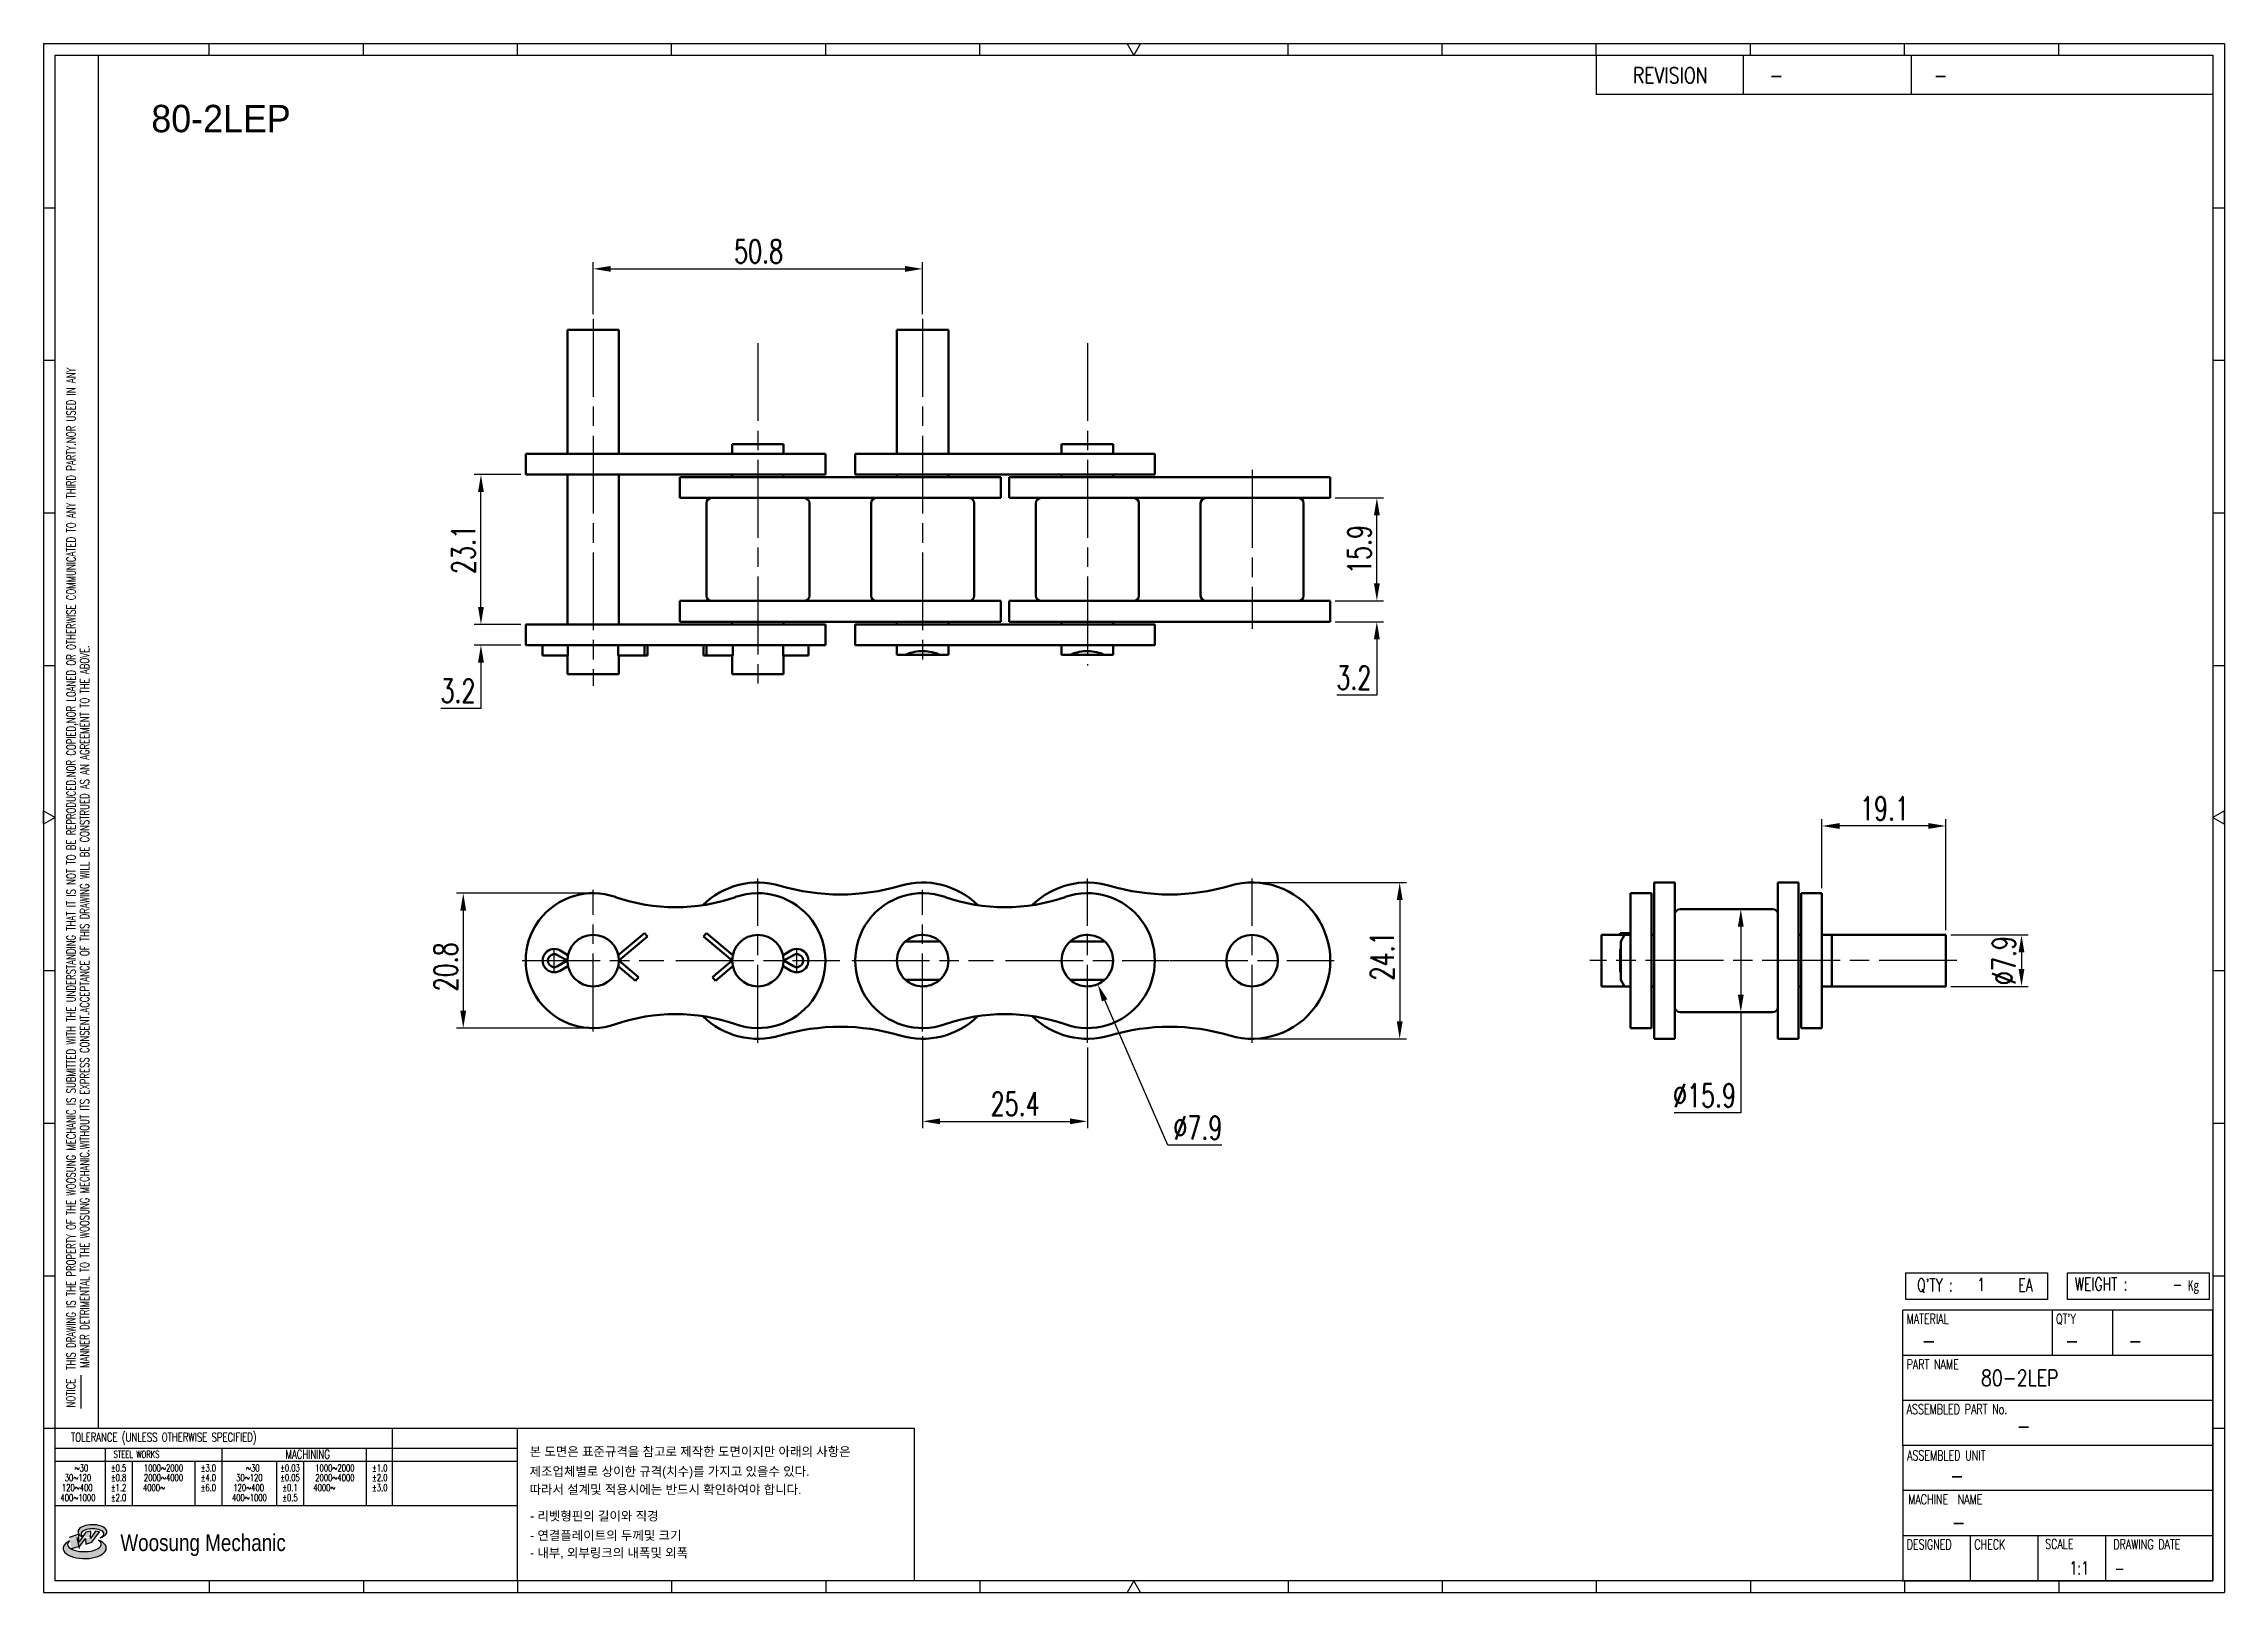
# Model space of a CAD drawing. Header units: millimetres. Extents: x 1209 to 1546, y 59 to 298.
import ezdxf
from ezdxf.enums import TextEntityAlignment as Align

# ---------------------------------------------------------------- set-up
doc = ezdxf.new("R2010")
doc.units = ezdxf.units.MM
doc.linetypes.add('AM_ISO08W050', pattern=[18, 12, -1.5, 3, -1.5])
doc.layers.get('Defpoints').update_dxf_attribs({"color": 80})
doc.layers.add('AM_0', color=7, linetype='Continuous', lineweight=50)
doc.layers.add('CL1', color=140, linetype='AM_ISO08W050', lineweight=25)
for name, color, linetype in [('S-DIM', 7, 'Continuous'), ('TITLE', 7, 'Continuous'), ('도면레이아웃', 7, 'Continuous')]:
    doc.layers.add(name, color=color, linetype=linetype)
doc.styles.add('HAN', font='ROMANS.shx', dxfattribs={"width": 0.7, "bigfont": 'whgtxt.shx'})
doc.styles.add('HKD_ST2', font='romans.shx', dxfattribs={"width": 0.7, "height": 4, "bigfont": '@extfont2.shx'})
doc.styles.add('HSG', font='SIMPLEX.shx', dxfattribs={"width": 0.7, "bigfont": 'HSG.shx'})
doc.styles.add('MtXpl_', font='Gulim.ttf')
doc.styles.add('SLDTEXTSTYLE4', font='arial.ttf', dxfattribs={"width": 0.8})
doc.dimstyles.new('AP1.5', dxfattribs={"dimscale": 1.5, "dimtxt": 2.4, "dimasz": 1.8, "dimexe": 0.7, "dimexo": 0.5, "dimgap": 0.6, "dimtad": 1, "dimtoh": 1, "dimdec": 1, "dimrnd": 0.01, "dimzin": 9, "dimdsep": 46, "dimtxsty": 'HSG', "dimcen": 0, "dimclrd": 251, "dimclre": 251, "dimclrt": 60, "dimazin": 2, "dimtp": 1, "dimtm": 1, "dimtfac": 0.5, "dimtdec": 1, "dimtofl": 0, "dimtmove": 0, "dimatfit": 3, "dimfxl": 0, "dimtvp": 1, "dimtolj": 2, "dimlwd": -1, "dimlwe": -1, "dimarcsym": 0})

# ---------------------------------------------------------------- blocks, each defined once
blk = doc.blocks.new('MAST')
at = {"layer": '도면레이아웃'}
h = blk.add_hatch(color=10, dxfattribs=at)
h.paths.add_polyline_path([(1.544, 35.177), (1.554, 34.966), (1.779, 35.034), (2.054, 35.422), (1.908, 35.446), (1.728, 35.167), (1.741, 35.439), (1.547, 35.405), (1.292, 35.041), (1.295, 35.33), (0.943, 35.208), (1.03, 34.8), (1.336, 34.885)])
edge = h.paths.add_edge_path()
edge.add_ellipse((1.795, 35.421), major_axis=(-0.53, 0), ratio=0.487785, start_angle=122.36065, end_angle=403.39574)
edge.add_line((1.411, 35.244), (1.419, 35.261))
edge.add_ellipse((1.798, 35.344), major_axis=(-0.423, 0), ratio=0.444396, start_angle=131.58977, end_angle=386.19408, ccw=False)
edge = h.paths.add_edge_path()
edge.add_ellipse((1.512, 34.815), major_axis=(-0.793, 0), ratio=0.480113, start_angle=314.67633, end_angle=590.85213)
edge.add_ellipse((1.501, 34.958), major_axis=(-0.62, 0), ratio=0.43311, start_angle=331.7024, end_angle=574.42495, ccw=False)
at = {"color": 140}
for p, q in [((0, 90.118), (80.15, 90.118)), ((0, 90.118), (0, 33.191)), ((80.15, 90.118), (80.15, 33.191)), ((57.068, 89.693), (57.068, 88.246)), ((62.47, 89.693), (62.47, 88.246)), ((68.635, 89.693), (68.635, 88.246)), ((79.725, 88.246), (57.068, 88.246)), ((68.449, 43.961), (68.449, 44.936)), ((68.449, 44.936), (73.654, 44.936)), ((73.654, 44.936), (73.654, 43.961)), ((74.39, 43.961), (74.39, 44.936)), ((74.39, 44.936), (79.595, 44.936)), ((79.595, 44.936), (79.595, 43.961)), ((68.336, 38.59), (68.336, 43.563)), ((79.725, 43.563), (68.336, 43.563)), ((73.654, 43.961), (68.449, 43.961)), ((73.827, 43.563), (73.827, 41.905)), ((79.595, 43.961), (74.39, 43.961)), ((76.037, 43.563), (76.037, 41.905)), ((79.725, 38.59), (79.725, 43.563)), ((79.725, 41.905), (68.336, 41.905)), ((79.725, 40.248), (68.336, 40.248)), ((68.336, 38.59), (68.336, 33.616)), ((79.725, 38.59), (68.336, 38.59)), ((79.725, 33.616), (79.725, 38.59)), ((79.725, 36.932), (68.336, 36.932)), ((79.725, 35.274), (68.336, 35.274)), ((70.822, 33.616), (70.822, 35.274)), ((73.309, 33.616), (73.309, 35.274)), ((75.796, 33.616), (75.796, 35.274)), ((0, 33.191), (80.15, 33.191)), ((68.336, 33.616), (79.725, 33.616))]:
    blk.add_line(p, q, dxfattribs=at)
for p, q in [((6.089, 89.693), (6.089, 90.118)), ((11.753, 89.693), (11.753, 90.118)), ((17.418, 89.693), (17.418, 90.118)), ((23.082, 89.693), (23.082, 90.118)), ((28.746, 89.693), (28.746, 90.118)), ((34.411, 89.693), (34.411, 90.118)), ((45.739, 89.693), (45.739, 90.118)), ((51.404, 89.693), (51.404, 90.118)), ((57.068, 89.693), (57.068, 90.118)), ((62.732, 89.693), (62.732, 90.118)), ((68.397, 89.693), (68.397, 90.118)), ((74.061, 89.693), (74.061, 90.118)), ((0, 84.085), (0.425, 84.085)), ((79.725, 84.085), (80.15, 84.085)), ((0, 78.478), (0.425, 78.478)), ((79.725, 78.478), (80.15, 78.478)), ((0, 72.87), (0.425, 72.87)), ((79.725, 72.87), (80.15, 72.87)), ((0, 67.262), (0.425, 67.262)), ((79.725, 67.262), (80.15, 67.262)), ((0, 56.047), (0.425, 56.047)), ((79.725, 56.047), (80.15, 56.047)), ((0, 50.439), (0.425, 50.439)), ((79.725, 50.439), (80.15, 50.439)), ((0, 44.832), (0.425, 44.832)), ((79.725, 44.832), (80.15, 44.832)), ((1.377, 39.947), (1.377, 41.174)), ((0, 39.224), (0.425, 39.224)), ((79.725, 39.224), (80.15, 39.224)), ((6.089, 33.616), (6.089, 33.191)), ((11.753, 33.616), (11.753, 33.191)), ((17.418, 33.616), (17.418, 33.191)), ((23.082, 33.616), (23.082, 33.191)), ((28.746, 33.616), (28.746, 33.191)), ((34.411, 33.616), (34.411, 33.191)), ((45.739, 33.616), (45.739, 33.191)), ((51.404, 33.616), (51.404, 33.191)), ((57.068, 33.616), (57.068, 33.191)), ((62.732, 33.616), (62.732, 33.191)), ((68.397, 33.616), (68.397, 33.191)), ((74.061, 33.616), (74.061, 33.191))]:
    blk.add_line(p, q)
at = {"color": 2}
for p, q in [((2.017, 39.224), (2.017, 89.693)), ((0.425, 39.224), (17.418, 39.224)), ((0.425, 38.487), (17.418, 38.487)), ((2.257, 38.487), (2.257, 36.382)), ((6.557, 38.5), (6.557, 36.382)), ((11.857, 38.487), (11.857, 36.382)), ((12.816, 39.224), (12.816, 36.382)), ((17.418, 33.616), (17.418, 39.224)), ((0.425, 38.012), (17.418, 38.012)), ((3.257, 38.012), (3.257, 36.382)), ((5.557, 38.012), (5.557, 36.382)), ((8.557, 38.012), (8.557, 36.382)), ((9.557, 38.026), (9.557, 36.382)), ((0.425, 36.382), (17.418, 36.382))]:
    blk.add_line(p, q, dxfattribs=at)
for points in [[(40.075, 89.693), (39.83, 90.118), (40.32, 90.118)], [(0.425, 61.679), (0, 61.433), (0, 61.924)], [(79.725, 61.679), (80.15, 61.433), (80.15, 61.924)], [(40.075, 33.616), (39.83, 33.191), (40.32, 33.191)]]:
    blk.add_lwpolyline(points, close=True)
at = {"color": 140}
blk.add_lwpolyline([(0.425, 89.693), (79.725, 89.693), (79.725, 33.616), (0.425, 33.616)], close=True, dxfattribs=at)
at = {"layer": '도면레이아웃'}
for p, q in [((1.295, 35.33), (0.943, 35.208)), ((1.547, 35.405), (1.292, 35.041)), ((1.292, 35.041), (1.295, 35.33)), ((1.741, 35.439), (1.547, 35.405)), ((1.908, 35.446), (1.728, 35.167)), ((1.728, 35.167), (1.741, 35.439)), ((1.779, 35.034), (2.054, 35.422)), ((2.054, 35.422), (1.908, 35.446)), ((1.03, 34.8), (1.336, 34.885)), ((1.224, 35.208), (1.311, 34.8)), ((1.224, 35.208), (1.224, 35.208)), ((1.336, 34.885), (1.544, 35.177)), ((1.419, 35.261), (1.411, 35.244)), ((1.544, 35.177), (1.554, 34.966)), ((1.554, 34.966), (1.779, 35.034))]:
    blk.add_line(p, q, dxfattribs=at)
for centre, major_axis, ratio, start_param, end_param in [((1.795, 35.421), (-0.53, 0), 0.487785, 2.135596, 7.040584), ((1.798, 35.344), (-0.423, 0), 0.444396, 2.296675, 6.740358), ((1.512, 34.815), (-0.793, 0), 0.480113, 5.492138, 10.312315), ((1.501, 34.958), (-0.62, 0), 0.43311, 5.789299, 10.025607)]:
    blk.add_ellipse(centre, major_axis=major_axis, ratio=ratio, start_param=start_param, end_param=end_param, dxfattribs=at)
for s, height, style, width, p in [('REVISION', 0.5806, 'HAN', 0.8, (58.415, 88.664)), ('-', 0.581, 'HAN', 0.8, (63.426, 88.664)), ('-', 0.581, 'HAN', 0.8, (69.468, 88.664)), ("Q'TY : ", 0.4746, 'HKD_ST2', 0.7, (68.857, 44.253)), ('1', 0.475, 'HKD_ST2', 0.7, (71.071, 44.275)), ('EA', 0.4746, 'HKD_ST2', 0.7, (72.578, 44.253)), ('WEIGHT : ', 0.4746, 'HKD_ST2', 0.7, (74.65, 44.286)), ('-', 0.581, 'HAN', 0.8, (69.029, 42.157)), ('-', 0.581, 'HAN', 0.8, (74.289, 42.157)), ('-', 0.581, 'HAN', 0.8, (76.623, 42.157)), ('-', 0.581, 'HAN', 0.8, (72.515, 39.013)), ('-', 0.581, 'HAN', 0.8, (70.067, 37.189)), ('-', 0.581, 'HAN', 0.8, (70.126, 35.48)), ('1:1', 0.4746, 'HKD_ST2', 0.7, (74.458, 33.848)), ('-', 0.475, 'HKD_ST2', 0.7, (76.112, 33.837))]:
    blk.add_text(s, height=height, dxfattribs=dict(style=style, width=width)).set_placement(p)
at = {"color": 6, "style": 'HKD_ST2', "width": 0.7}
for s, p in [(' THIS DRAWING IS THE PROPERTY OF THE WOOSUNG MECHANIC IS SUBMITTED WITH THE UNDERSTANDING THAT IT IS NOT TO BE REPRODUCED.NOR COPIED,NOR LOANED OR OTHERWISE COMMUNICATED TO ANY THIRD PARTY.NOR USED IN ANY', (1.173, 41.217)), ('MANNER DETRIMENTAL TO THE WOOSUNG MECHANIC.WITHOUT ITS EXPRESS CONSENT.ACCEPTANCE OF THIS DRAWING WILL BE CONSTRUED AS AN AGREEMENT TO THE ABOVE.', (1.672, 41.447))]:
    blk.add_text(s, height=0.326266, rotation=90, dxfattribs=at).set_placement(p)
at = {"style": 'HKD_ST2', "width": 0.7}
blk.add_text('-', height=0.475, dxfattribs=at).set_placement((78.613, 44.286), align=Align.RIGHT)
at = {"color": 254, "style": 'HKD_ST2', "width": 0.7}
for s, height, p in [('MATERIAL', 0.3651, (68.474, 43.425)), ("QT'Y", 0.3651, (73.965, 43.425)), ('PART NAME', 0.3651, (68.474, 41.756)), ('ASSEMBLED PART No.', 0.36511, (68.474, 40.109)), ('ASSEMBLED UNIT', 0.36511, (68.49, 38.408)), ('MACHINE  NAME', 0.36511, (68.532, 36.794)), ('DESIGNED', 0.3651, (68.474, 35.136)), ('CHECK', 0.3651, (70.961, 35.136)), ('SCALE', 0.3651, (73.566, 35.153)), ('DRAWING DATE', 0.36511, (76.071, 35.141))]:
    blk.add_text(s, height=height, dxfattribs=at).set_placement(p, align=Align.TOP_LEFT)
at = {"style": 'HKD_ST2', "width": 0.7}
blk.add_text('NOTICE', height=0.3263, rotation=90, dxfattribs=at).set_placement((1.163, 39.988))
blk.add_text('TOLERANCE (UNLESS OTHERWISE SPECIFIED)', height=0.32627, dxfattribs=at).set_placement((4.417, 38.896), align=Align.MIDDLE_CENTER)
at = {"color": 4, "style": 'HKD_ST2', "width": 0.7}
for s, height, p in [('%%12630', 0.261, (1.389, 37.762)), ('1000%%1262000', 0.26101, (4.407, 37.762)), ('%%12630', 0.261, (7.689, 37.762)), ('1000%%1262000', 0.26101, (10.707, 37.762)), ('120%%126400', 0.26101, (1.237, 37.045)), ('30%%126120', 0.261, (1.263, 37.411)), ('4000%%126', 0.261, (4.061, 37.045)), ('2000%%1264000', 0.26101, (4.407, 37.411)), ('120%%126400', 0.26101, (7.537, 37.045)), ('30%%126120', 0.261, (7.563, 37.411)), ('4000%%126', 0.261, (10.321, 37.045)), ('2000%%1264000', 0.26101, (10.707, 37.411)), ('400%%1261000', 0.26101, (1.263, 36.67)), ('400%%1261000', 0.26101, (7.563, 36.67))]:
    blk.add_text(s, height=height, dxfattribs=at).set_placement(p, align=Align.MIDDLE_CENTER)
for s, height, p in [('%%P0.5', 0.261, (2.757, 37.762)), ('STEEL WORKS', 0.26101, (3.416, 38.268)), ('%%P3.0', 0.261, (6.057, 37.762)), ('%%P0.03', 0.261, (9.057, 37.762)), ('MACHINING', 0.3263, (9.707, 38.27)), ('%%P1.0', 0.261, (12.357, 37.762)), ('%%P0.8', 0.261, (2.757, 37.411)), ('%%P1.2', 0.261, (2.757, 37.045)), ('%%P4.0', 0.261, (6.057, 37.411)), ('%%P6.0', 0.261, (6.057, 37.045)), ('%%P0.05', 0.261, (9.057, 37.411)), ('%%P0.1', 0.261, (9.057, 37.045)), ('%%P2.0', 0.261, (12.357, 37.411)), ('%%P3.0', 0.261, (12.357, 37.045)), ('%%P2.0', 0.261, (2.757, 36.67)), ('%%P0.5', 0.261, (9.057, 36.67))]:
    blk.add_text(s, height=height, dxfattribs=at).set_placement(p, align=Align.MIDDLE)
at = {"color": 1, "style": 'SLDTEXTSTYLE4', "width": 0.8}
blk.add_text('Woosung Mechanic', height=0.61957, dxfattribs=at).set_placement((2.822, 34.711))
at = {"layer": 'TITLE', "width": 0.8}
blk.add_text('Kg', height=0.3789, dxfattribs=at).set_placement((78.807, 44.286))
blk = doc.blocks.new('*D2')
at = {"layer": 'Defpoints', "color": 0, "transparency": 16777216}
for p in [(1276.91, 208.02), (1283.81, 208.02), (1283.81, 204.82)]:
    blk.add_point(p, dxfattribs=at)
at = {"layer": 'S-DIM', "color": 251, "linetype": 'ByBlock', "transparency": 16777216}
for p, q in [((1276.91, 210.72), (1276.91, 213.42)), ((1283.06, 208.02), (1275.86, 208.02)), ((1283.06, 204.82), (1275.86, 204.82)), ((1276.91, 202.12), (1276.91, 195.07)), ((1276.91, 195.07), (1270.73, 195.07))]:
    blk.add_line(p, q, dxfattribs=at)
at = {"layer": 'S-DIM', "color": 251, "transparency": 16777216}
for points in [[(1276.46, 210.72), (1277.36, 210.72), (1276.91, 208.02)], [(1276.46, 202.12), (1277.36, 202.12), (1276.91, 204.82)]]:
    blk.add_solid(points, dxfattribs=at)
at = {"layer": 'S-DIM', "color": 60, "transparency": 16777216, "insert": (1273.37, 197.77), "char_height": 3.6, "attachment_point": 5, "style": 'HSG'}
blk.add_mtext('\\A2;3.2', dxfattribs=at)
blk = doc.blocks.new('*D3')
at = {"layer": 'Defpoints', "color": 0, "transparency": 16777216}
for p in [(1276.91, 231.12), (1283.81, 231.12), (1283.81, 208.02)]:
    blk.add_point(p, dxfattribs=at)
at = {"layer": 'S-DIM', "color": 251, "linetype": 'ByBlock', "transparency": 16777216}
for p, q in [((1283.06, 231.12), (1275.86, 231.12)), ((1276.91, 210.72), (1276.91, 228.42)), ((1283.06, 208.02), (1275.86, 208.02))]:
    blk.add_line(p, q, dxfattribs=at)
at = {"layer": 'S-DIM', "color": 251, "transparency": 16777216}
for points in [[(1276.46, 228.42), (1277.36, 228.42), (1276.91, 231.12)], [(1276.46, 210.72), (1277.36, 210.72), (1276.91, 208.02)]]:
    blk.add_solid(points, dxfattribs=at)
at = {"layer": 'S-DIM', "color": 60, "transparency": 16777216, "insert": (1274.21, 219.57), "char_height": 3.6, "attachment_point": 5, "rotation": 90, "style": 'HSG'}
blk.add_mtext('\\A2;23.1', dxfattribs=at)
blk = doc.blocks.new('*D4')
at = {"layer": 'Defpoints', "color": 0, "transparency": 16777216}
for p in [(1345.01, 262.83), (1294.21, 255.11), (1345.01, 255.11)]:
    blk.add_point(p, dxfattribs=at)
at = {"layer": 'S-DIM', "color": 251, "linetype": 'ByBlock', "transparency": 16777216}
for p, q in [((1294.21, 255.86), (1294.21, 263.88)), ((1296.91, 262.83), (1342.31, 262.83)), ((1345.01, 255.86), (1345.01, 263.88))]:
    blk.add_line(p, q, dxfattribs=at)
at = {"layer": 'S-DIM', "color": 251, "transparency": 16777216}
for points in [[(1296.91, 263.28), (1296.91, 262.38), (1294.21, 262.83)], [(1342.31, 263.28), (1342.31, 262.38), (1345.01, 262.83)]]:
    blk.add_solid(points, dxfattribs=at)
at = {"layer": 'S-DIM', "color": 60, "transparency": 16777216, "insert": (1319.72, 265.53), "char_height": 3.6, "attachment_point": 5, "style": 'HSG'}
blk.add_mtext('\\A2;50.8', dxfattribs=at)
blk = doc.blocks.new('*D5')
at = {"layer": 'Defpoints', "color": 0, "transparency": 16777216}
for p in [(1407.86, 211.63), (1415.04, 211.63), (1407.86, 208.43)]:
    blk.add_point(p, dxfattribs=at)
at = {"layer": 'S-DIM', "color": 251, "linetype": 'ByBlock', "transparency": 16777216}
for p, q in [((1415.04, 214.33), (1415.04, 217.03)), ((1408.61, 211.63), (1416.09, 211.63)), ((1408.61, 208.43), (1416.09, 208.43)), ((1415.04, 205.73), (1415.04, 197.09)), ((1415.04, 197.09), (1408.86, 197.09))]:
    blk.add_line(p, q, dxfattribs=at)
at = {"layer": 'S-DIM', "color": 251, "transparency": 16777216}
for points in [[(1414.59, 214.33), (1415.49, 214.33), (1415.04, 211.63)], [(1414.59, 205.73), (1415.49, 205.73), (1415.04, 208.43)]]:
    blk.add_solid(points, dxfattribs=at)
at = {"layer": 'S-DIM', "color": 60, "transparency": 16777216, "insert": (1411.5, 199.79), "char_height": 3.6, "attachment_point": 5, "style": 'HSG'}
blk.add_mtext('\\A2;3.2', dxfattribs=at)
blk = doc.blocks.new('*D6')
at = {"layer": 'Defpoints', "color": 0, "transparency": 16777216}
for p in [(1407.86, 227.51), (1415.04, 227.51), (1407.86, 211.63)]:
    blk.add_point(p, dxfattribs=at)
at = {"layer": 'S-DIM', "color": 251, "linetype": 'ByBlock', "transparency": 16777216}
for p, q in [((1408.61, 227.51), (1416.09, 227.51)), ((1415.04, 214.33), (1415.04, 224.81)), ((1408.61, 211.63), (1416.09, 211.63))]:
    blk.add_line(p, q, dxfattribs=at)
at = {"layer": 'S-DIM', "color": 251, "transparency": 16777216}
for points in [[(1414.59, 224.81), (1415.49, 224.81), (1415.04, 227.51)], [(1414.59, 214.33), (1415.49, 214.33), (1415.04, 211.63)]]:
    blk.add_solid(points, dxfattribs=at)
at = {"layer": 'S-DIM', "color": 60, "transparency": 16777216, "insert": (1412.34, 219.57), "char_height": 3.6, "attachment_point": 5, "rotation": 90, "style": 'HSG'}
blk.add_mtext('\\A2;15.9', dxfattribs=at)
blk = doc.blocks.new('*D7')
at = {"layer": 'Defpoints', "color": 0, "transparency": 16777216}
for p in [(1294.21, 166.57), (1274.18, 145.77), (1294.21, 145.77)]:
    blk.add_point(p, dxfattribs=at)
at = {"layer": 'S-DIM', "color": 251, "linetype": 'ByBlock', "transparency": 16777216}
for p, q in [((1293.46, 166.57), (1273.13, 166.57)), ((1274.18, 163.87), (1274.18, 148.47)), ((1293.46, 145.77), (1273.13, 145.77))]:
    blk.add_line(p, q, dxfattribs=at)
at = {"layer": 'S-DIM', "color": 251, "transparency": 16777216}
for points in [[(1273.73, 163.87), (1274.63, 163.87), (1274.18, 166.57)], [(1273.73, 148.47), (1274.63, 148.47), (1274.18, 145.77)]]:
    blk.add_solid(points, dxfattribs=at)
at = {"layer": 'S-DIM', "color": 60, "transparency": 16777216, "insert": (1271.48, 155.2), "char_height": 3.6, "attachment_point": 5, "rotation": 90, "style": 'HSG'}
blk.add_mtext('\\A2;20.8', dxfattribs=at)
blk = doc.blocks.new('*D8')
at = {"layer": 'Defpoints', "color": 0, "transparency": 16777216}
for p in [(1345.01, 145.25), (1370.41, 143.51), (1370.41, 131.39)]:
    blk.add_point(p, dxfattribs=at)
at = {"layer": 'S-DIM', "color": 251, "linetype": 'ByBlock', "transparency": 16777216}
for p, q in [((1345.01, 144.5), (1345.01, 130.34)), ((1370.41, 142.76), (1370.41, 130.34)), ((1347.71, 131.39), (1367.71, 131.39))]:
    blk.add_line(p, q, dxfattribs=at)
at = {"layer": 'S-DIM', "color": 251, "transparency": 16777216}
for points in [[(1347.71, 131.84), (1347.71, 130.94), (1345.01, 131.39)], [(1367.71, 131.84), (1367.71, 130.94), (1370.41, 131.39)]]:
    blk.add_solid(points, dxfattribs=at)
at = {"layer": 'S-DIM', "color": 60, "transparency": 16777216, "insert": (1359.28, 134.09), "char_height": 3.6, "attachment_point": 5, "style": 'HSG'}
blk.add_mtext('\\A2;25.4', dxfattribs=at)
blk = doc.blocks.new('*D9')
at = {"layer": 'Defpoints', "color": 0, "transparency": 16777216}
for p in [(1368.82, 159.81), (1372, 152.53)]:
    blk.add_point(p, dxfattribs=at)
at = {"layer": 'S-DIM', "color": 251, "linetype": 'ByBlock', "transparency": 16777216}
for p, q in [((1382.82, 127.71), (1373.08, 150.05)), ((1391.16, 127.71), (1382.82, 127.71))]:
    blk.add_line(p, q, dxfattribs=at)
blk.add_arc((1370.41, 156.17), 3.97, 278.4012, 300.5855, dxfattribs=at)
at = {"layer": 'S-DIM', "color": 251, "transparency": 16777216}
blk.add_solid([(1373.49, 150.23), (1372.66, 149.87), (1372, 152.53)], dxfattribs=at)
at = {"layer": 'S-DIM', "color": 60, "transparency": 16777216, "insert": (1387.44, 130.41), "char_height": 3.6, "attachment_point": 5, "style": 'HSG'}
blk.add_mtext('\\A2;∅7.9', dxfattribs=at)
blk = doc.blocks.new('*D10')
at = {"layer": 'Defpoints', "color": 0, "transparency": 16777216}
for p in [(1395.81, 168.22), (1395.81, 144.12), (1418.56, 144.12)]:
    blk.add_point(p, dxfattribs=at)
at = {"layer": 'S-DIM', "color": 251, "linetype": 'ByBlock', "transparency": 16777216}
for p, q in [((1396.56, 168.22), (1419.61, 168.22)), ((1418.56, 165.52), (1418.56, 146.82)), ((1396.56, 144.12), (1419.61, 144.12))]:
    blk.add_line(p, q, dxfattribs=at)
at = {"layer": 'S-DIM', "color": 251, "transparency": 16777216}
for points in [[(1418.11, 165.52), (1419.01, 165.52), (1418.56, 168.22)], [(1418.11, 146.82), (1419.01, 146.82), (1418.56, 144.12)]]:
    blk.add_solid(points, dxfattribs=at)
at = {"layer": 'S-DIM', "color": 60, "transparency": 16777216, "insert": (1415.86, 156.89), "char_height": 3.6, "attachment_point": 5, "rotation": 90, "style": 'HSG'}
blk.add_mtext('\\A2;24.1', dxfattribs=at)
blk = doc.blocks.new('*D11')
at = {"layer": 'Defpoints', "color": 0, "transparency": 16777216}
for p in [(1483.67, 176.93), (1483.67, 166.57), (1502.77, 160.14)]:
    blk.add_point(p, dxfattribs=at)
at = {"layer": 'S-DIM', "color": 251, "linetype": 'ByBlock', "transparency": 16777216}
for p, q in [((1483.67, 167.32), (1483.67, 177.98)), ((1500.07, 176.93), (1486.37, 176.93)), ((1502.77, 160.89), (1502.77, 177.98))]:
    blk.add_line(p, q, dxfattribs=at)
at = {"layer": 'S-DIM', "color": 251, "transparency": 16777216}
for points in [[(1486.37, 177.38), (1486.37, 176.48), (1483.67, 176.93)], [(1500.07, 177.38), (1500.07, 176.48), (1502.77, 176.93)]]:
    blk.add_solid(points, dxfattribs=at)
at = {"layer": 'S-DIM', "color": 60, "transparency": 16777216, "insert": (1493.31, 179.63), "char_height": 3.6, "attachment_point": 5, "style": 'HSG'}
blk.add_mtext('\\A2;19.1', dxfattribs=at)
blk = doc.blocks.new('*D12')
at = {"layer": 'Defpoints', "color": 0, "transparency": 16777216}
for p in [(1502.77, 160.14), (1502.77, 152.2), (1514.43, 152.2)]:
    blk.add_point(p, dxfattribs=at)
at = {"layer": 'S-DIM', "color": 251, "linetype": 'ByBlock', "transparency": 16777216}
for p, q in [((1503.52, 160.14), (1515.48, 160.14)), ((1514.43, 157.44), (1514.43, 154.9)), ((1503.52, 152.2), (1515.48, 152.2))]:
    blk.add_line(p, q, dxfattribs=at)
at = {"layer": 'S-DIM', "color": 251, "transparency": 16777216}
for points in [[(1513.98, 157.44), (1514.88, 157.44), (1514.43, 160.14)], [(1513.98, 154.9), (1514.88, 154.9), (1514.43, 152.2)]]:
    blk.add_solid(points, dxfattribs=at)
at = {"layer": 'S-DIM', "color": 60, "transparency": 16777216, "insert": (1511.73, 156.17), "char_height": 3.6, "attachment_point": 5, "rotation": 90, "style": 'HSG'}
blk.add_mtext('\\A2;%%c7.9', dxfattribs=at)
blk = doc.blocks.new('*D13')
at = {"layer": 'Defpoints', "color": 0, "transparency": 16777216}
for p in [(1468.92, 164.11), (1468.92, 148.23), (1471.15, 148.23)]:
    blk.add_point(p, dxfattribs=at)
at = {"layer": 'S-DIM', "color": 251, "linetype": 'ByBlock', "transparency": 16777216}
for p, q in [((1469.67, 164.11), (1472.2, 164.11)), ((1471.15, 161.41), (1471.15, 150.93)), ((1469.67, 148.23), (1472.2, 148.23)), ((1471.15, 148.23), (1471.15, 132.69)), ((1471.15, 132.69), (1460.89, 132.69))]:
    blk.add_line(p, q, dxfattribs=at)
at = {"layer": 'S-DIM', "color": 251, "transparency": 16777216}
for points in [[(1470.7, 161.41), (1471.6, 161.41), (1471.15, 164.11)], [(1470.7, 150.93), (1471.6, 150.93), (1471.15, 148.23)]]:
    blk.add_solid(points, dxfattribs=at)
at = {"layer": 'S-DIM', "color": 60, "transparency": 16777216, "insert": (1465.57, 135.39), "char_height": 3.6, "attachment_point": 5, "style": 'HSG'}
blk.add_mtext('\\A2;%%c15.9', dxfattribs=at)

msp = doc.modelspace()

# ---------------------------------------------------------------- linework, layer by layer
at = {"color": 140}
msp.add_lwpolyline([(1282.55, 84.07), (1343.71, 84.07), (1343.71, 60.54), (1282.55, 60.54)], close=True, dxfattribs=at)
at = {"layer": 'AM_0'}
for p, q in [((1298.18, 253.42), (1290.24, 253.42)), ((1290.24, 253.42), (1290.24, 234.32)), ((1298.18, 234.32), (1298.18, 253.42)), ((1348.98, 253.42), (1341.04, 253.42)), ((1341.04, 253.42), (1341.04, 234.32)), ((1348.98, 234.32), (1348.98, 253.42)), ((1323.58, 235.82), (1315.64, 235.82)), ((1315.64, 235.82), (1315.64, 234.32)), ((1323.58, 234.32), (1323.58, 235.82)), ((1374.38, 235.82), (1366.44, 235.82)), ((1366.44, 235.82), (1366.44, 234.32)), ((1374.38, 234.32), (1374.38, 235.82)), ((1283.81, 234.32), (1283.81, 231.12)), ((1330.01, 234.32), (1283.81, 234.32)), ((1330.01, 231.12), (1330.01, 234.32)), ((1334.61, 234.32), (1334.61, 231.12)), ((1380.81, 234.32), (1334.61, 234.32)), ((1380.81, 231.12), (1380.81, 234.32)), ((1330.01, 231.12), (1283.81, 231.12)), ((1290.24, 231.12), (1290.24, 208.02)), ((1298.18, 208.02), (1298.18, 231.12)), ((1357.06, 230.71), (1307.56, 230.71)), ((1307.56, 230.71), (1307.56, 227.51)), ((1315.64, 231.12), (1315.64, 230.71)), ((1323.58, 230.71), (1323.58, 231.12)), ((1380.81, 231.12), (1334.61, 231.12)), ((1341.04, 231.12), (1341.04, 230.71)), ((1348.98, 230.71), (1348.98, 231.12)), ((1357.06, 227.51), (1357.06, 230.71)), ((1407.86, 230.71), (1358.36, 230.71)), ((1358.36, 230.71), (1358.36, 227.51)), ((1366.44, 231.12), (1366.44, 230.71)), ((1374.38, 230.71), (1374.38, 231.12)), ((1407.86, 227.51), (1407.86, 230.71)), ((1357.06, 227.51), (1307.56, 227.51)), ((1311.67, 226.71), (1311.67, 212.42)), ((1327.55, 212.42), (1327.55, 226.71)), ((1337.07, 226.71), (1337.07, 212.42)), ((1352.95, 212.42), (1352.95, 226.71)), ((1407.86, 227.51), (1358.36, 227.51)), ((1362.47, 226.71), (1362.47, 212.42)), ((1378.35, 212.42), (1378.35, 226.71)), ((1387.87, 226.71), (1387.87, 212.42)), ((1403.75, 212.42), (1403.75, 226.71)), ((1307.56, 211.63), (1307.56, 208.43)), ((1357.06, 211.63), (1307.56, 211.63)), ((1357.06, 208.43), (1357.06, 211.63)), ((1358.36, 211.63), (1358.36, 208.43)), ((1407.86, 211.63), (1358.36, 211.63)), ((1407.86, 208.43), (1407.86, 211.63)), ((1283.81, 208.02), (1283.81, 204.82)), ((1330.01, 208.02), (1283.81, 208.02)), ((1357.06, 208.43), (1307.56, 208.43)), ((1315.64, 208.43), (1315.64, 208.02)), ((1323.58, 208.02), (1323.58, 208.43)), ((1330.01, 204.82), (1330.01, 208.02)), ((1334.61, 208.02), (1334.61, 204.82)), ((1380.81, 208.02), (1334.61, 208.02)), ((1341.04, 208.43), (1341.04, 208.02)), ((1348.98, 208.02), (1348.98, 208.43)), ((1407.86, 208.43), (1358.36, 208.43)), ((1366.44, 208.43), (1366.44, 208.02)), ((1374.38, 208.02), (1374.38, 208.43)), ((1380.81, 204.82), (1380.81, 208.02)), ((1330.01, 204.82), (1283.81, 204.82)), ((1286.42, 204.82), (1286.42, 203.22)), ((1290.33, 203.22), (1286.42, 203.22)), ((1290.24, 203.22), (1290.24, 200.32)), ((1290.33, 203.22), (1290.33, 204.82)), ((1298.09, 203.22), (1298.09, 204.82)), ((1302.61, 203.22), (1298.09, 203.22)), ((1298.18, 200.32), (1298.18, 203.22)), ((1302.15, 203.22), (1302.15, 204.82)), ((1302.61, 203.22), (1302.61, 204.82)), ((1311.21, 203.22), (1311.21, 204.82)), ((1315.73, 203.22), (1311.21, 203.22)), ((1311.67, 203.22), (1311.67, 204.82)), ((1315.64, 203.22), (1315.64, 200.32)), ((1315.73, 203.22), (1315.73, 204.82)), ((1323.49, 203.22), (1323.49, 204.82)), ((1327.4, 203.22), (1323.49, 203.22)), ((1323.58, 200.32), (1323.58, 203.22)), ((1327.4, 203.22), (1327.4, 204.82)), ((1380.81, 204.82), (1334.61, 204.82)), ((1341.04, 204.82), (1341.04, 203.32)), ((1348.98, 203.32), (1341.04, 203.32)), ((1342.53, 203.39), (1342.38, 203.32)), ((1342.81, 203.51), (1342.53, 203.39)), ((1343.11, 203.61), (1342.81, 203.51)), ((1343.42, 203.7), (1343.11, 203.61)), ((1343.74, 203.77), (1343.42, 203.7)), ((1344.08, 203.83), (1343.74, 203.77)), ((1344.42, 203.87), (1344.08, 203.83)), ((1344.76, 203.89), (1344.42, 203.87)), ((1345.11, 203.89), (1344.76, 203.89)), ((1345.45, 203.88), (1345.11, 203.89)), ((1345.8, 203.85), (1345.45, 203.88)), ((1346.13, 203.8), (1345.8, 203.85)), ((1346.46, 203.73), (1346.13, 203.8)), ((1346.78, 203.65), (1346.46, 203.73)), ((1347.08, 203.56), (1346.78, 203.65)), ((1347.37, 203.44), (1347.08, 203.56)), ((1347.64, 203.32), (1347.37, 203.44)), ((1348.98, 203.32), (1348.98, 204.82)), ((1366.44, 204.82), (1366.44, 203.32)), ((1374.38, 203.32), (1366.44, 203.32)), ((1367.93, 203.39), (1367.78, 203.32)), ((1368.21, 203.51), (1367.93, 203.39)), ((1368.51, 203.61), (1368.21, 203.51)), ((1368.82, 203.7), (1368.51, 203.61)), ((1369.14, 203.77), (1368.82, 203.7)), ((1369.48, 203.83), (1369.14, 203.77)), ((1369.82, 203.87), (1369.48, 203.83)), ((1370.16, 203.89), (1369.82, 203.87)), ((1370.51, 203.89), (1370.16, 203.89)), ((1370.85, 203.88), (1370.51, 203.89)), ((1371.2, 203.85), (1370.85, 203.88)), ((1371.53, 203.8), (1371.2, 203.85)), ((1371.86, 203.73), (1371.53, 203.8)), ((1372.18, 203.65), (1371.86, 203.73)), ((1372.48, 203.56), (1372.18, 203.65)), ((1372.77, 203.44), (1372.48, 203.56)), ((1373.04, 203.32), (1372.77, 203.44)), ((1374.38, 203.32), (1374.38, 204.82)), ((1298.18, 200.32), (1290.24, 200.32)), ((1323.58, 200.32), (1315.64, 200.32)), ((1460.98, 168.22), (1457.78, 168.22)), ((1457.78, 144.12), (1457.78, 168.22)), ((1460.98, 144.12), (1460.98, 168.22)), ((1480.06, 168.22), (1476.86, 168.22)), ((1476.86, 144.12), (1476.86, 168.22)), ((1480.06, 144.12), (1480.06, 168.22)), ((1457.37, 166.57), (1454.17, 166.57)), ((1454.17, 145.77), (1454.17, 166.57)), ((1457.37, 145.77), (1457.37, 166.57)), ((1483.67, 166.57), (1480.47, 166.57)), ((1480.47, 145.77), (1480.47, 166.57)), ((1483.67, 145.77), (1483.67, 166.57)), ((1476.07, 164.11), (1461.78, 164.11)), ((1302.15, 160.43), (1298.09, 157.02)), ((1298.18, 156.17), (1302.61, 159.88)), ((1302.61, 159.88), (1302.15, 160.43)), ((1311.67, 160.43), (1311.21, 159.88)), ((1311.21, 159.88), (1315.64, 156.17)), ((1315.73, 157.02), (1311.67, 160.43)), ((1342.53, 159.27), (1342.38, 159.14)), ((1347.64, 159.14), (1342.38, 159.14)), ((1342.81, 159.47), (1342.53, 159.27)), ((1343.11, 159.65), (1342.81, 159.47)), ((1343.42, 159.81), (1343.11, 159.65)), ((1343.74, 159.93), (1343.42, 159.81)), ((1344.08, 160.03), (1343.74, 159.93)), ((1344.42, 160.09), (1344.08, 160.03)), ((1344.76, 160.13), (1344.42, 160.09)), ((1345.11, 160.14), (1344.76, 160.13)), ((1345.45, 160.11), (1345.11, 160.14)), ((1345.8, 160.06), (1345.45, 160.11)), ((1346.13, 159.98), (1345.8, 160.06)), ((1346.46, 159.86), (1346.13, 159.98)), ((1346.78, 159.72), (1346.46, 159.86)), ((1347.08, 159.56), (1346.78, 159.72)), ((1347.37, 159.36), (1347.08, 159.56)), ((1347.64, 159.14), (1347.37, 159.36)), ((1367.93, 159.27), (1367.78, 159.14)), ((1373.04, 159.14), (1367.78, 159.14)), ((1368.21, 159.47), (1367.93, 159.27)), ((1368.51, 159.65), (1368.21, 159.47)), ((1368.82, 159.81), (1368.51, 159.65)), ((1369.14, 159.93), (1368.82, 159.81)), ((1369.48, 160.03), (1369.14, 159.93)), ((1369.82, 160.09), (1369.48, 160.03)), ((1370.16, 160.13), (1369.82, 160.09)), ((1370.51, 160.14), (1370.16, 160.13)), ((1370.85, 160.11), (1370.51, 160.14)), ((1371.2, 160.06), (1370.85, 160.11)), ((1371.53, 159.98), (1371.2, 160.06)), ((1371.86, 159.86), (1371.53, 159.98)), ((1372.18, 159.72), (1371.86, 159.86)), ((1372.48, 159.56), (1372.18, 159.72)), ((1372.77, 159.36), (1372.48, 159.56)), ((1373.04, 159.14), (1372.77, 159.36)), ((1449.67, 152.2), (1449.67, 160.14)), ((1453.24, 160.14), (1449.67, 160.14)), ((1452.57, 160.14), (1452.57, 160.43)), ((1452.57, 160.43), (1454.17, 160.43)), ((1452.67, 159.14), (1453.24, 160.14)), ((1452.67, 153.19), (1452.67, 159.14)), ((1454.17, 160.14), (1453.24, 160.14)), ((1457.78, 160.14), (1457.37, 160.14)), ((1480.47, 160.14), (1480.06, 160.14)), ((1502.77, 160.14), (1483.67, 160.14)), ((1485.17, 152.2), (1485.17, 160.14)), ((1502.77, 152.2), (1502.77, 160.14)), ((1290.22, 156.17), (1288.72, 157.03)), ((1288.72, 155.3), (1290.22, 156.17)), ((1290.33, 157.02), (1289.12, 157.73)), ((1289.12, 154.61), (1290.33, 155.31)), ((1298.09, 155.31), (1300.76, 153.07)), ((1301.22, 153.62), (1298.18, 156.17)), ((1315.64, 156.17), (1312.6, 153.62)), ((1313.06, 153.07), (1315.73, 155.31)), ((1324.7, 157.73), (1323.49, 157.02)), ((1323.49, 155.31), (1324.7, 154.61)), ((1325.1, 157.03), (1323.6, 156.17)), ((1323.6, 156.17), (1325.1, 155.3)), ((1452.67, 157.97), (1452.57, 157.97)), ((1452.57, 154.37), (1452.57, 157.97)), ((1300.76, 153.07), (1301.22, 153.62)), ((1312.6, 153.62), (1313.06, 153.07)), ((1342.38, 153.19), (1342.65, 152.97)), ((1347.64, 153.19), (1342.38, 153.19)), ((1342.65, 152.97), (1342.94, 152.78)), ((1342.94, 152.78), (1343.24, 152.61)), ((1343.24, 152.61), (1343.56, 152.47)), ((1343.56, 152.47), (1343.89, 152.36)), ((1343.89, 152.36), (1344.22, 152.28)), ((1344.22, 152.28), (1344.57, 152.22)), ((1344.57, 152.22), (1344.91, 152.2)), ((1344.91, 152.2), (1345.26, 152.21)), ((1345.26, 152.21), (1345.6, 152.24)), ((1345.6, 152.24), (1345.94, 152.31)), ((1345.94, 152.31), (1346.28, 152.4)), ((1346.28, 152.4), (1346.6, 152.53)), ((1346.6, 152.53), (1346.91, 152.68)), ((1346.91, 152.68), (1347.21, 152.86)), ((1347.21, 152.86), (1347.49, 153.06)), ((1347.49, 153.06), (1347.64, 153.19)), ((1367.78, 153.19), (1368.05, 152.97)), ((1373.04, 153.19), (1367.78, 153.19)), ((1368.05, 152.97), (1368.34, 152.78)), ((1368.34, 152.78), (1368.64, 152.61)), ((1368.64, 152.61), (1368.96, 152.47)), ((1368.96, 152.47), (1369.29, 152.36)), ((1369.29, 152.36), (1369.62, 152.28)), ((1369.62, 152.28), (1369.97, 152.22)), ((1369.97, 152.22), (1370.31, 152.2)), ((1370.31, 152.2), (1370.66, 152.21)), ((1370.66, 152.21), (1371, 152.24)), ((1371, 152.24), (1371.34, 152.31)), ((1371.34, 152.31), (1371.68, 152.4)), ((1371.68, 152.4), (1372, 152.53)), ((1372, 152.53), (1372.31, 152.68)), ((1372.31, 152.68), (1372.61, 152.86)), ((1372.61, 152.86), (1372.89, 153.06)), ((1372.89, 153.06), (1373.04, 153.19)), ((1449.67, 152.2), (1453.24, 152.2)), ((1452.57, 154.37), (1452.67, 154.37)), ((1453.24, 152.2), (1452.67, 153.19)), ((1453.24, 152.2), (1454.17, 152.2)), ((1457.37, 152.2), (1457.78, 152.2)), ((1480.06, 152.2), (1480.47, 152.2)), ((1483.67, 152.2), (1502.77, 152.2)), ((1461.78, 148.23), (1476.07, 148.23)), ((1454.17, 145.77), (1457.37, 145.77)), ((1480.47, 145.77), (1483.67, 145.77)), ((1457.78, 144.12), (1460.98, 144.12)), ((1476.86, 144.12), (1480.06, 144.12))]:
    msp.add_line(p, q, dxfattribs=at)
for centre in [(1294.21, 156.17), (1319.61, 156.17), (1395.81, 156.17)]:
    msp.add_circle(centre, 3.97, dxfattribs=at)
for centre, radius, start, end in [((1312.46, 226.71), 0.794, 90, 180), ((1326.76, 226.71), 0.794, 0, 90), ((1337.86, 226.71), 0.794, 90, 180), ((1352.16, 226.71), 0.794, 0, 90), ((1363.26, 226.71), 0.794, 90, 180), ((1377.56, 226.71), 0.794, 0, 90), ((1388.66, 226.71), 0.794, 90, 180), ((1402.96, 226.71), 0.794, 0, 90), ((1312.46, 212.42), 0.794, 180, 270), ((1326.76, 212.42), 0.794, 270, 360), ((1337.86, 212.42), 0.794, 180, 270), ((1352.16, 212.42), 0.794, 270, 360), ((1363.26, 212.42), 0.794, 180, 270), ((1377.56, 212.42), 0.794, 270, 360), ((1388.66, 212.42), 0.794, 180, 270), ((1402.96, 212.42), 0.794, 270, 360), ((1319.61, 156.17), 12.05, 73.3994, 134.7901), ((1345.01, 156.17), 12.05, 45.2099, 106.6006), ((1370.41, 156.17), 12.05, 73.3994, 134.7901), ((1395.81, 156.17), 12.05, 253.3994, 106.6006), ((1294.21, 156.17), 10.4, 70.6253, 289.3747), ((1306.91, 192.28), 27.88, 250.6253, 289.3747), ((1319.61, 156.17), 10.4, 250.6253, 109.3747), ((1332.31, 198.77), 32.4, 253.3994, 286.6006), ((1345.01, 156.17), 10.4, 70.6253, 289.3747), ((1357.71, 192.28), 27.88, 250.6253, 289.3747), ((1370.41, 156.17), 10.4, 250.6253, 109.3747), ((1383.11, 198.77), 32.4, 253.3994, 286.6006), ((1461.78, 163.31), 0.794, 90, 180), ((1476.07, 163.31), 0.794, 0, 90), ((1345.01, 156.17), 3.97, 131.4096, 228.5904), ((1345.01, 156.17), 3.97, 311.4096, 48.5904), ((1370.41, 156.17), 3.97, 131.4096, 228.5904), ((1370.41, 156.17), 3.97, 311.4096, 48.5904), ((1288.22, 156.17), 1.8, 60, 300), ((1288.22, 156.17), 0.998, 60, 300), ((1325.6, 156.17), 1.8, 240, 120), ((1325.6, 156.17), 0.998, 240, 120), ((1461.78, 149.02), 0.794, 180, 270), ((1476.07, 149.02), 0.794, 270, 0), ((1306.91, 120.05), 27.88, 70.6253, 109.3747), ((1319.61, 156.17), 12.05, 225.2099, 286.6006), ((1332.31, 113.57), 32.4, 73.3994, 106.6006), ((1345.01, 156.17), 12.05, 253.3994, 314.7901), ((1357.71, 120.05), 27.88, 70.6253, 109.3747), ((1370.41, 156.17), 12.05, 225.2099, 286.6006), ((1383.11, 113.57), 32.4, 73.3994, 106.6006)]:
    msp.add_arc(centre, radius, start, end, dxfattribs=at)
at = {"layer": 'CL1'}
for p, q in [((1294.21, 255.11), (1294.21, 198.54)), ((1345.01, 255.11), (1345.01, 201.69)), ((1319.61, 251.38), (1319.61, 198.54)), ((1370.41, 251.38), (1370.41, 201.69)), ((1395.81, 231.82), (1395.81, 207.31)), ((1319.61, 143.51), (1319.61, 168.82)), ((1370.41, 143.51), (1370.41, 168.82)), ((1395.81, 143.51), (1395.81, 168.82)), ((1294.21, 145.25), (1294.21, 167.09)), ((1345.01, 145.25), (1345.01, 167.09)), ((1288.22, 154.28), (1288.22, 158.06)), ((1325.6, 154.28), (1325.6, 158.06)), ((1283.29, 156.17), (1305.13, 156.17)), ((1306.96, 156.17), (1332.26, 156.17)), ((1334.09, 156.17), (1355.93, 156.17)), ((1357.76, 156.17), (1383.06, 156.17)), ((1383.16, 156.17), (1408.46, 156.17)), ((1504.46, 156.17), (1447.9, 156.17))]:
    msp.add_line(p, q, dxfattribs=at)

# ---------------------------------------------------------------- block references
at = {"color": 140, "xscale": 4.19495623747351, "yscale": 4.19495623747351, "zscale": 4.19495623747351}
msp.add_blockref('MAST', (1209.48, -80.48), dxfattribs=at)

# ---------------------------------------------------------------- texts
at = {"color": 254, "style": 'MtXpl_'}
msp.add_text('80-2LEP', height=4.221, dxfattribs=at).set_placement((1226.09, 283.9))
at = {"style": 'HAN', "width": 0.8}
msp.add_text('80-2LEP', height=2.436, dxfattribs=at).set_placement((1508.19, 90.62))
at = {"color": 140, "style": 'MtXpl_'}
for s, p in [('본 도면은 표준규격을 참고로 제작한 도면이지만 아래의 사항은', (1284.41, 79.78)), ('제조업체별로 상이한 규격(치수)를 가지고 있을수 있다.', (1284.41, 76.72)), ('따라서 설계및 적용시에는 반드시 확인하여야 합니다.', (1284.41, 73.93)), ('- 리벳형핀의 길이와 직경', (1284.49, 69.84)), ('- 연결플레이트의 두께및 크기', (1284.49, 66.85)), ('- 내부, 외부링크의 내폭및 외폭', (1284.49, 64.16))]:
    msp.add_text(s, height=1.4072, dxfattribs=at).set_placement(p)

# ---------------------------------------------------------------- dimensions: what is measured, and where the dimension line sits
at = {"layer": 'S-DIM'}
for base, p1, p2, picture, middle in [((1345.01, 262.83), (1294.21, 255.11), (1345.01, 255.11), '*D4', (1319.72, 262.83)), ((1483.67, 176.93), (1502.77, 160.14), (1483.67, 166.57), '*D11', (1493.31, 176.93)), ((1370.41, 131.39), (1345.01, 145.25), (1370.41, 143.51), '*D8', (1359.28, 131.39))]:
    dim = msp.add_linear_dim(base=base, p1=p1, p2=p2, dimstyle='AP1.5', dxfattribs=at)
    dim.commit()
    dim.dimension.update_dxf_attribs({"geometry": picture, "text_midpoint": middle, "dimtype": 128})
for base, p1, p2, picture, middle in [((1276.91, 231.12), (1283.81, 208.02), (1283.81, 231.12), '*D3', (1274.21, 219.57)), ((1415.04, 227.51), (1407.86, 211.63), (1407.86, 227.51), '*D6', (1412.34, 219.57))]:
    dim = msp.add_linear_dim(base=base, p1=p1, p2=p2, angle=90, dimstyle='AP1.5', override={"dimtmove": 1}, dxfattribs=at)
    dim.commit()
    dim.dimension.update_dxf_attribs({"geometry": picture, "text_midpoint": middle})
for base, p1, p2, picture, middle in [((1415.04, 211.63), (1407.86, 208.43), (1407.86, 211.63), '*D5', (1411.5, 197.09)), ((1276.91, 208.02), (1283.81, 204.82), (1283.81, 208.02), '*D2', (1273.37, 195.07)), ((1418.56, 144.12), (1395.81, 168.22), (1395.81, 144.12), '*D10', (1418.56, 156.89)), ((1274.18, 145.77), (1294.21, 166.57), (1294.21, 145.77), '*D7', (1274.18, 155.2))]:
    dim = msp.add_linear_dim(base=base, p1=p1, p2=p2, angle=90, dimstyle='AP1.5', dxfattribs=at)
    dim.commit()
    dim.dimension.update_dxf_attribs({"geometry": picture, "text_midpoint": middle, "dimtype": 128})
for base, p1, p2, picture, middle in [((1471.15, 148.23), (1468.92, 164.11), (1468.92, 148.23), '*D13', (1465.57, 132.69)), ((1514.43, 152.2), (1502.77, 160.14), (1502.77, 152.2), '*D12', (1514.43, 156.17))]:
    dim = msp.add_linear_dim(base=base, p1=p1, p2=p2, angle=90, text='%%c<>', dimstyle='AP1.5', dxfattribs=at)
    dim.commit()
    dim.dimension.update_dxf_attribs({"geometry": picture, "text_midpoint": middle, "dimtype": 128})
dim = msp.add_diameter_dim_2p(p1=(1368.82, 159.81), p2=(1372, 152.53), dimstyle='AP1.5', dxfattribs=at)
dim.commit()
dim.dimension.update_dxf_attribs({"geometry": '*D9', "text_midpoint": (1387.44, 127.71), "dimtype": 131})

doc.saveas('drawing.dxf')
